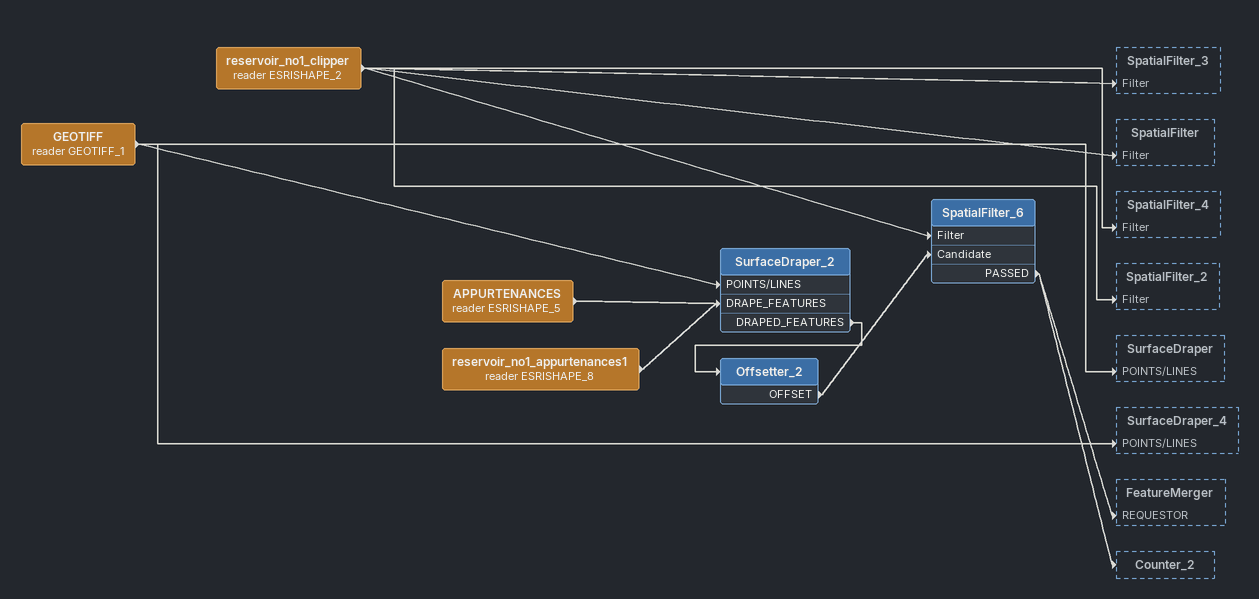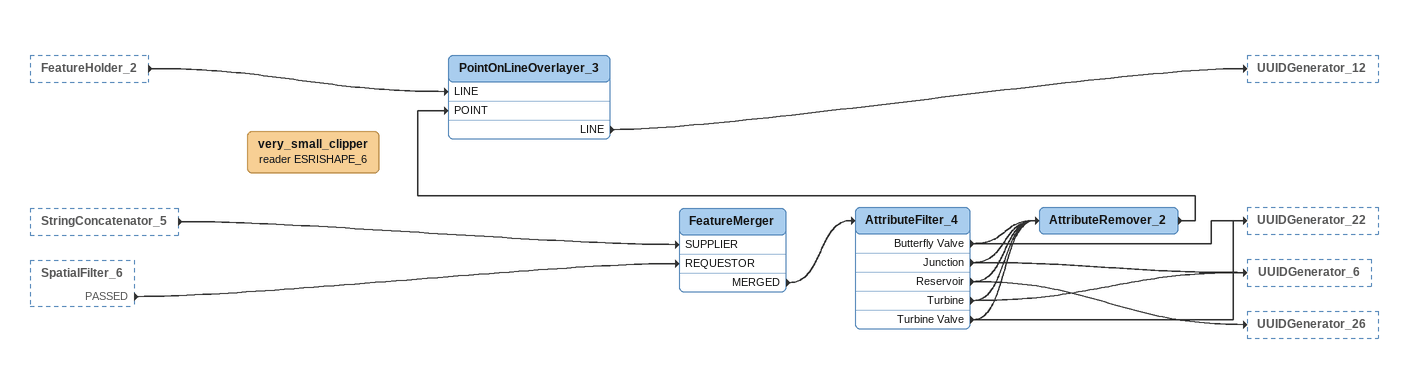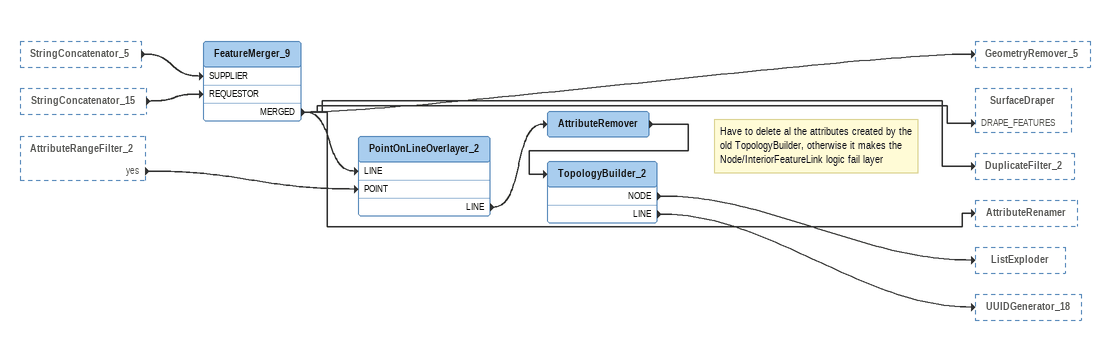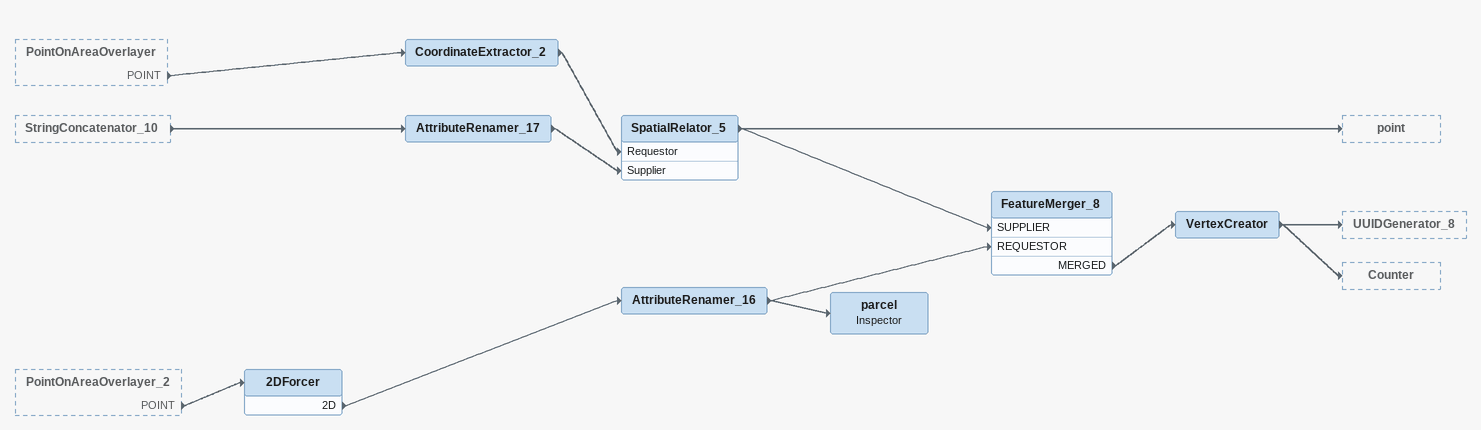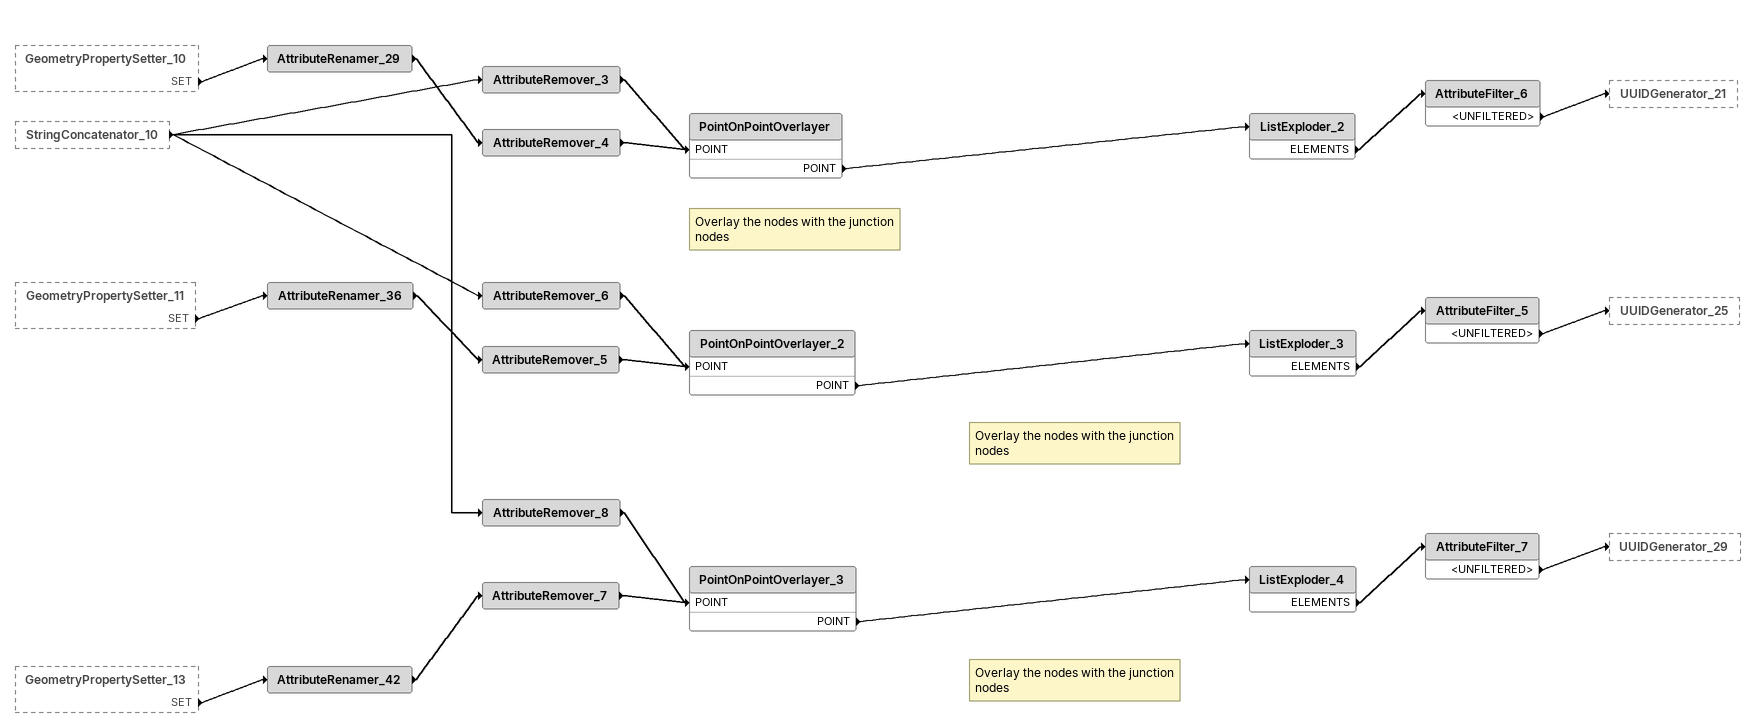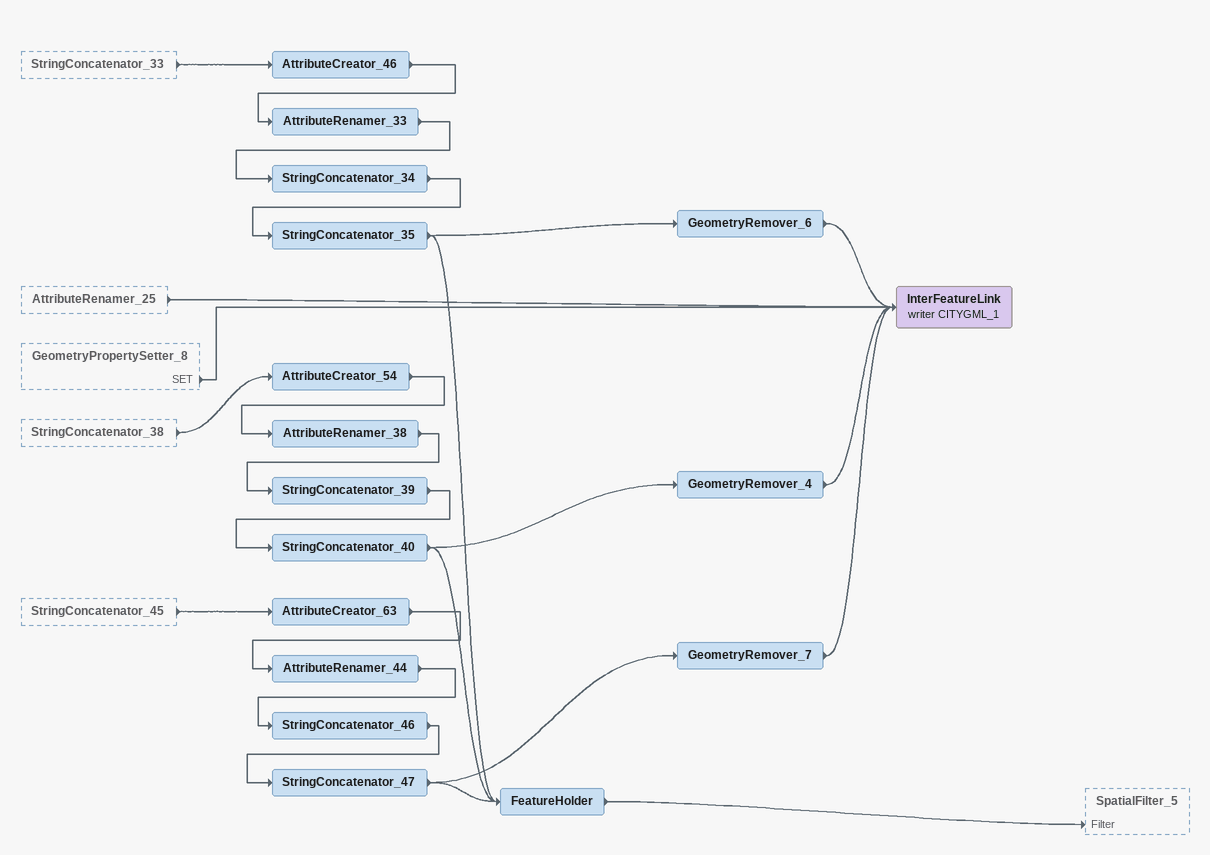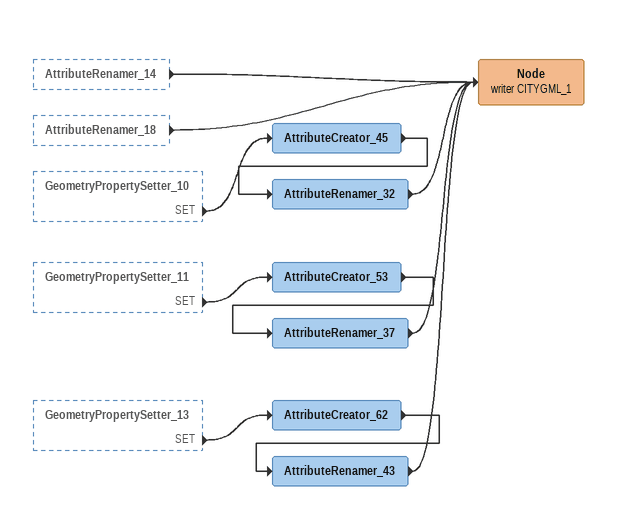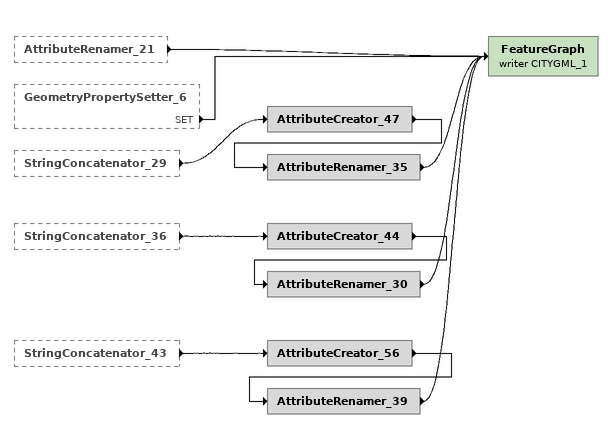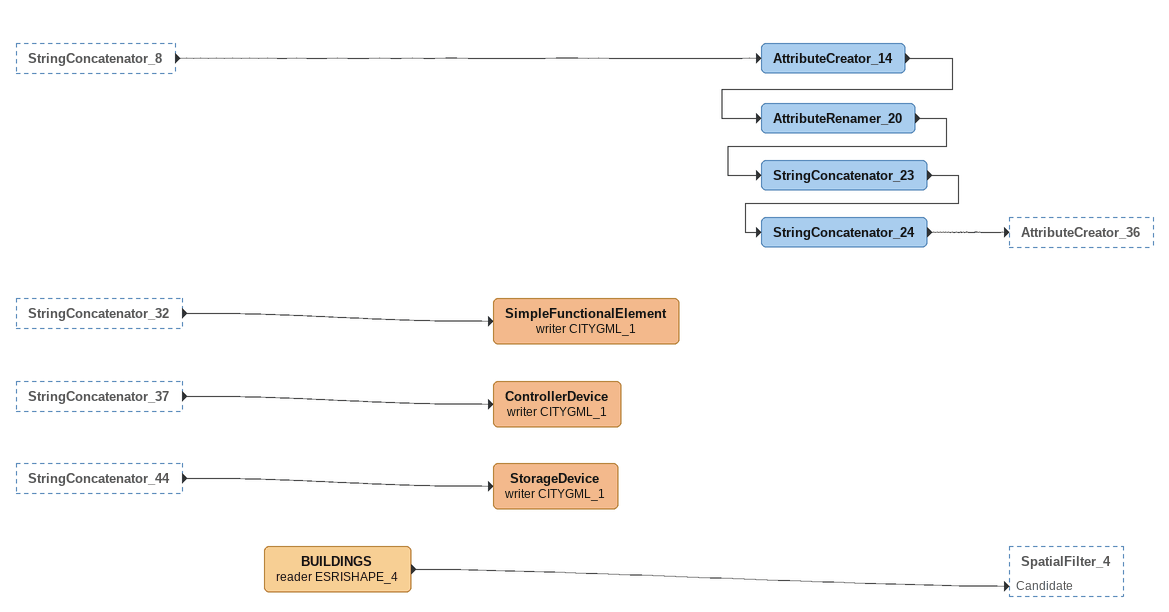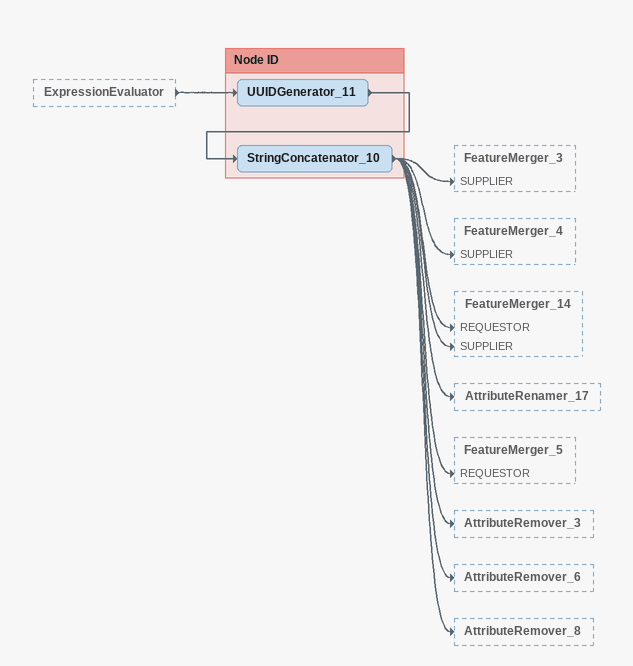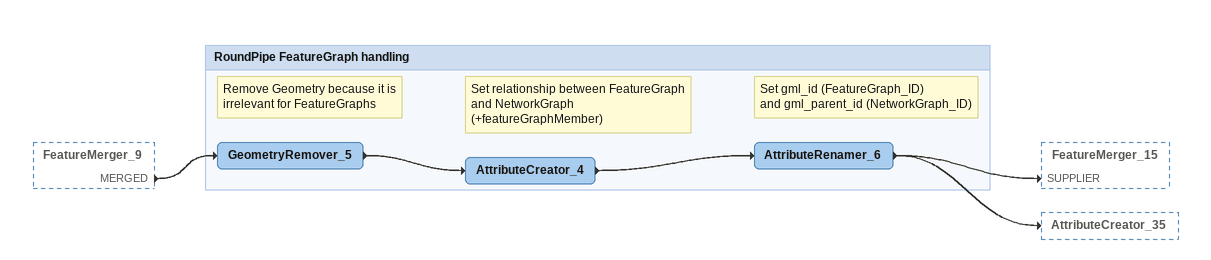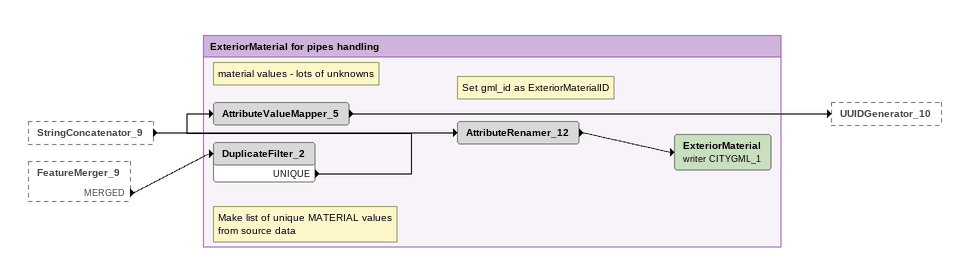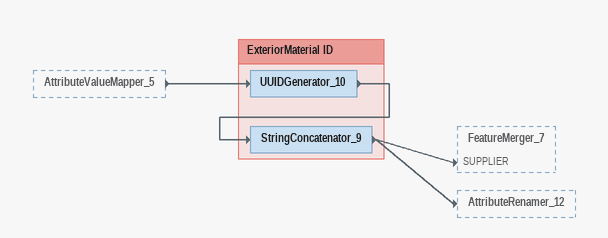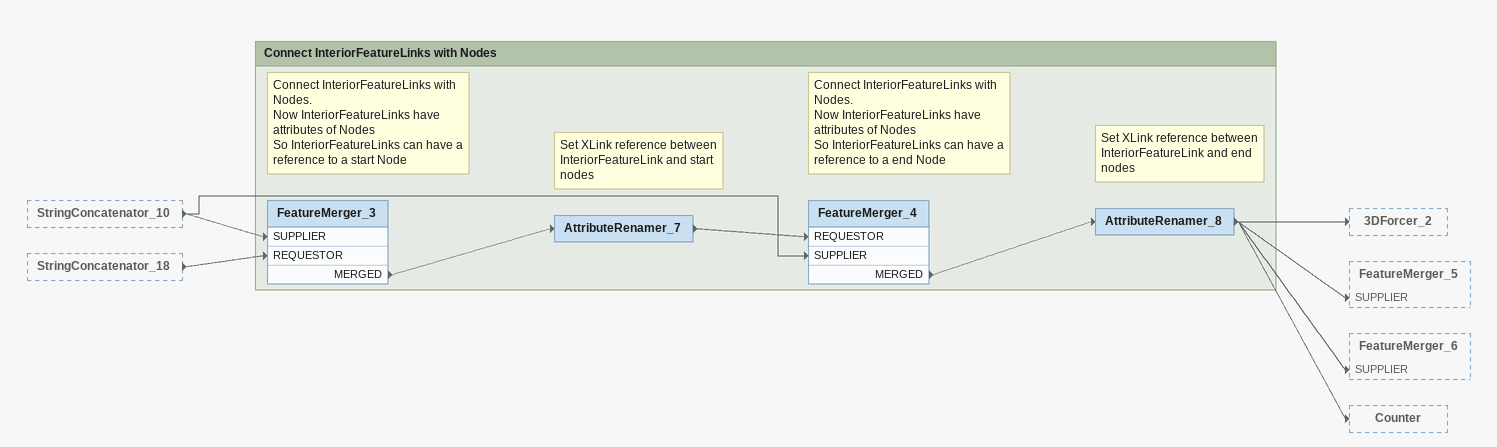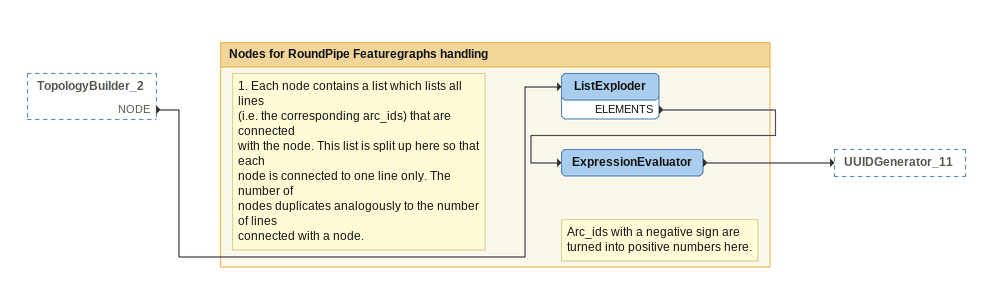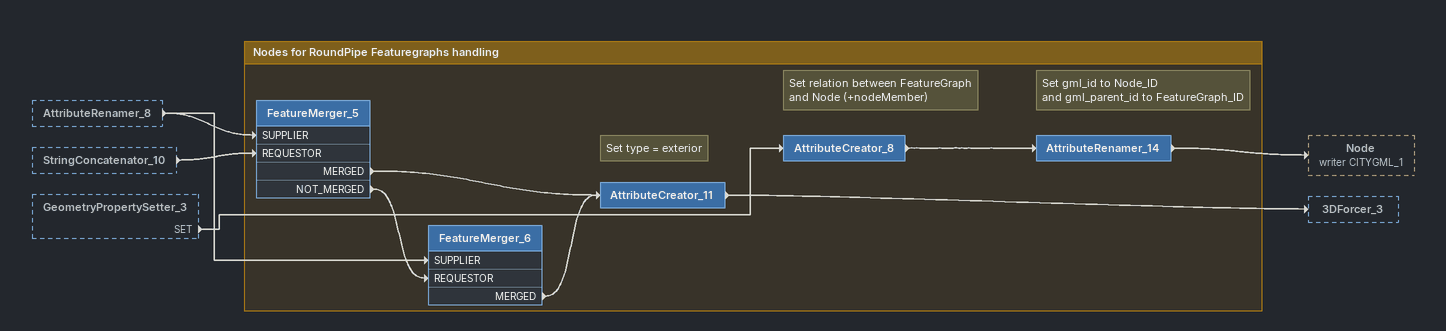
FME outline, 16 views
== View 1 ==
GEOTIFF (reader GEOTIFF_1)
    -> SurfaceDraper [POINTS/LINES]
    -> SurfaceDraper_4 [POINTS/LINES]
    -> SurfaceDraper_2 [POINTS/LINES]
reservoir_no1_clipper (reader ESRISHAPE_2)
    -> SpatialFilter_6 [Filter]
    -> SpatialFilter_3 [Filter]
    -> SpatialFilter [Filter]
    -> SpatialFilter_4 [Filter]
    -> SpatialFilter_2 [Filter]
APPURTENANCES (reader ESRISHAPE_5)
    -> SurfaceDraper_2 [DRAPE_FEATURES]
reservoir_no1_appurtenances1 (reader ESRISHAPE_8)
    -> SurfaceDraper_2 [DRAPE_FEATURES]
SurfaceDraper_2
    DRAPED_FEATURES -> Offsetter_2
Offsetter_2
    OFFSET -> SpatialFilter_6 [Candidate]
SpatialFilter_6
    PASSED -> FeatureMerger [REQUESTOR]
    PASSED -> Counter_2

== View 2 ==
FeatureHolder_2 [outside]
    -> PointOnLineOverlayer_3 [LINE]
StringConcatenator_5 [outside]
    -> FeatureMerger [SUPPLIER]
SpatialFilter_6 [outside]
    PASSED -> FeatureMerger [REQUESTOR]
very_small_clipper (reader ESRISHAPE_6)
FeatureMerger
    MERGED -> AttributeFilter_4
AttributeFilter_4
    Butterfly Valve -> UUIDGenerator_22
    Butterfly Valve -> AttributeRemover_2
    Junction -> AttributeRemover_2
    Junction -> UUIDGenerator_6
    Reservoir -> AttributeRemover_2
    Reservoir -> UUIDGenerator_26
    Turbine -> UUIDGenerator_6
    Turbine -> AttributeRemover_2
    Turbine Valve -> UUIDGenerator_22
    Turbine Valve -> AttributeRemover_2
AttributeRemover_2
    -> PointOnLineOverlayer_3 [POINT]
PointOnLineOverlayer_3
    LINE -> UUIDGenerator_12

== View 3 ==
StringConcatenator_5 [outside]
    -> FeatureMerger_9 [SUPPLIER]
StringConcatenator_15 [outside]
    -> FeatureMerger_9 [REQUESTOR]
AttributeRangeFilter_2 [outside]
    yes -> PointOnLineOverlayer_2 [POINT]
FeatureMerger_9
    MERGED -> GeometryRemover_5
    MERGED -> SurfaceDraper [DRAPE_FEATURES]
    MERGED -> DuplicateFilter_2
    MERGED -> AttributeRenamer
    MERGED -> PointOnLineOverlayer_2 [LINE]
PointOnLineOverlayer_2
    LINE -> AttributeRemover
Note: Have to delete al the attributes created by the / old TopologyBuilder, otherwise it makes the / Node/InteriorFeatureLink logic fail layer
AttributeRemover
    -> TopologyBuilder_2
TopologyBuilder_2
    NODE -> ListExploder
    LINE -> UUIDGenerator_18

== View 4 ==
PointOnAreaOverlayer [outside]
    POINT -> CoordinateExtractor_2
StringConcatenator_10 [outside]
    -> AttributeRenamer_17
PointOnAreaOverlayer_2 [outside]
    POINT -> 2DForcer
AttributeRenamer_17
    -> SpatialRelator_5 [Supplier]
CoordinateExtractor_2
    -> SpatialRelator_5 [Requestor]
SpatialRelator_5
    -> FeatureMerger_8 [SUPPLIER]
    -> point
2DForcer
    2D -> AttributeRenamer_16
AttributeRenamer_16
    -> FeatureMerger_8 [REQUESTOR]
    -> parcel
FeatureMerger_8
    MERGED -> VertexCreator
VertexCreator
    -> UUIDGenerator_8
    -> Counter
parcel: Inspector

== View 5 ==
GeometryPropertySetter_10 [outside]
    SET -> AttributeRenamer_29
StringConcatenator_10 [outside]
    -> AttributeRemover_3
    -> AttributeRemover_6
    -> AttributeRemover_8
GeometryPropertySetter_11 [outside]
    SET -> AttributeRenamer_36
GeometryPropertySetter_13 [outside]
    SET -> AttributeRenamer_42
AttributeRemover_3
    -> PointOnPointOverlayer [POINT]
AttributeRemover_6
    -> PointOnPointOverlayer_2 [POINT]
AttributeRemover_8
    -> PointOnPointOverlayer_3 [POINT]
AttributeRenamer_29
    -> AttributeRemover_4
AttributeRemover_4
    -> PointOnPointOverlayer [POINT]
Note: Overlay the nodes with the junction nodes
PointOnPointOverlayer
    POINT -> ListExploder_2
ListExploder_2
    ELEMENTS -> AttributeFilter_6
AttributeFilter_6
    <UNFILTERED> -> UUIDGenerator_21
AttributeRenamer_36
    -> AttributeRemover_5
AttributeRemover_5
    -> PointOnPointOverlayer_2 [POINT]
Note: Overlay the nodes with the junction nodes
PointOnPointOverlayer_2
    POINT -> ListExploder_3
ListExploder_3
    ELEMENTS -> AttributeFilter_5
AttributeFilter_5
    <UNFILTERED> -> UUIDGenerator_25
AttributeRenamer_42
    -> AttributeRemover_7
AttributeRemover_7
    -> PointOnPointOverlayer_3 [POINT]
Note: Overlay the nodes with the junction nodes
PointOnPointOverlayer_3
    POINT -> ListExploder_4
ListExploder_4
    ELEMENTS -> AttributeFilter_7
AttributeFilter_7
    <UNFILTERED> -> UUIDGenerator_29

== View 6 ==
StringConcatenator_33 [outside]
    -> AttributeCreator_46
AttributeRenamer_25 [outside]
    -> InterFeatureLink (writer CITYGML_1)
GeometryPropertySetter_8 [outside]
    SET -> InterFeatureLink (writer CITYGML_1)
StringConcatenator_38 [outside]
    -> AttributeCreator_54
StringConcatenator_45 [outside]
    -> AttributeCreator_63
AttributeCreator_46
    -> AttributeRenamer_33
AttributeRenamer_33
    -> StringConcatenator_34
StringConcatenator_34
    -> StringConcatenator_35
StringConcatenator_35
    -> GeometryRemover_6
    -> FeatureHolder
GeometryRemover_6
    -> InterFeatureLink (writer CITYGML_1)
AttributeCreator_54
    -> AttributeRenamer_38
AttributeRenamer_38
    -> StringConcatenator_39
StringConcatenator_39
    -> StringConcatenator_40
StringConcatenator_40
    -> GeometryRemover_4
    -> FeatureHolder
GeometryRemover_4
    -> InterFeatureLink (writer CITYGML_1)
AttributeCreator_63
    -> AttributeRenamer_44
AttributeRenamer_44
    -> StringConcatenator_46
StringConcatenator_46
    -> StringConcatenator_47
StringConcatenator_47
    -> FeatureHolder
    -> GeometryRemover_7
GeometryRemover_7
    -> InterFeatureLink (writer CITYGML_1)
FeatureHolder
    -> SpatialFilter_5 [Filter]
InterFeatureLink (writer CITYGML_1)

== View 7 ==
AttributeRenamer_14 [outside]
    -> Node (writer CITYGML_1)
AttributeRenamer_18 [outside]
    -> Node (writer CITYGML_1)
GeometryPropertySetter_10 [outside]
    SET -> AttributeCreator_45
GeometryPropertySetter_11 [outside]
    SET -> AttributeCreator_53
GeometryPropertySetter_13 [outside]
    SET -> AttributeCreator_62
AttributeCreator_45
    -> AttributeRenamer_32
AttributeRenamer_32
    -> Node (writer CITYGML_1)
AttributeCreator_53
    -> AttributeRenamer_37
AttributeRenamer_37
    -> Node (writer CITYGML_1)
AttributeCreator_62
    -> AttributeRenamer_43
AttributeRenamer_43
    -> Node (writer CITYGML_1)
Node (writer CITYGML_1)

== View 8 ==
AttributeRenamer_21 [outside]
    -> FeatureGraph (writer CITYGML_1)
GeometryPropertySetter_6 [outside]
    SET -> FeatureGraph (writer CITYGML_1)
StringConcatenator_29 [outside]
    -> AttributeCreator_47
StringConcatenator_36 [outside]
    -> AttributeCreator_44
StringConcatenator_43 [outside]
    -> AttributeCreator_56
AttributeCreator_47
    -> AttributeRenamer_35
AttributeRenamer_35
    -> FeatureGraph (writer CITYGML_1)
AttributeCreator_44
    -> AttributeRenamer_30
AttributeRenamer_30
    -> FeatureGraph (writer CITYGML_1)
AttributeCreator_56
    -> AttributeRenamer_39
AttributeRenamer_39
    -> FeatureGraph (writer CITYGML_1)
FeatureGraph (writer CITYGML_1)

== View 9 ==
StringConcatenator_8 [outside]
    -> AttributeCreator_14
StringConcatenator_32 [outside]
    -> SimpleFunctionalElement (writer CITYGML_1)
StringConcatenator_37 [outside]
    -> ControllerDevice (writer CITYGML_1)
StringConcatenator_44 [outside]
    -> StorageDevice (writer CITYGML_1)
SimpleFunctionalElement (writer CITYGML_1)
ControllerDevice (writer CITYGML_1)
StorageDevice (writer CITYGML_1)
BUILDINGS (reader ESRISHAPE_4)
    -> SpatialFilter_4 [Candidate]
AttributeCreator_14
    -> AttributeRenamer_20
AttributeRenamer_20
    -> StringConcatenator_23
StringConcatenator_23
    -> StringConcatenator_24
StringConcatenator_24
    -> AttributeCreator_36

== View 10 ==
ExpressionEvaluator [outside]
    -> UUIDGenerator_11

Bookmark: Node ID
UUIDGenerator_11
    -> StringConcatenator_10
StringConcatenator_10
    -> FeatureMerger_3 [SUPPLIER]
    -> FeatureMerger_4 [SUPPLIER]
    -> FeatureMerger_14 [REQUESTOR]
    -> FeatureMerger_14 [SUPPLIER]
    -> AttributeRenamer_17
    -> FeatureMerger_5 [REQUESTOR]
    -> AttributeRemover_3
    -> AttributeRemover_6
    -> AttributeRemover_8

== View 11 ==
FeatureMerger_9 [outside]
    MERGED -> GeometryRemover_5

Bookmark: RoundPipe FeatureGraph handling
Note: Remove Geometry because it is / irrelevant for FeatureGraphs
GeometryRemover_5
    -> AttributeCreator_4
Note: Set relationship between FeatureGraph / and NetworkGraph (+featureGraphMember)
AttributeCreator_4
    -> AttributeRenamer_6
Note: Set gml_id (FeatureGraph_ID) / and gml_parent_id (NetworkGraph_ID)
AttributeRenamer_6
    -> FeatureMerger_15 [SUPPLIER]
    -> AttributeCreator_35

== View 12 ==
StringConcatenator_9 [outside]
    -> AttributeRenamer_12
FeatureMerger_9 [outside]
    MERGED -> DuplicateFilter_2

Bookmark: ExteriorMaterial for pipes handling
Note: Make list of unique MATERIAL values / from source data
DuplicateFilter_2
    UNIQUE -> AttributeValueMapper_5
Note: material values - lots of unknowns
AttributeValueMapper_5
    -> UUIDGenerator_10
Note: Set gml_id as ExteriorMaterialID
AttributeRenamer_12
    -> ExteriorMaterial (writer CITYGML_1)
ExteriorMaterial (writer CITYGML_1)

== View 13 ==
AttributeValueMapper_5 [outside]
    -> UUIDGenerator_10

Bookmark: ExteriorMaterial ID
UUIDGenerator_10
    -> StringConcatenator_9
StringConcatenator_9
    -> FeatureMerger_7 [SUPPLIER]
    -> AttributeRenamer_12

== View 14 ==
StringConcatenator_10 [outside]
    -> FeatureMerger_3 [SUPPLIER]
    -> FeatureMerger_4 [SUPPLIER]
StringConcatenator_18 [outside]
    -> FeatureMerger_3 [REQUESTOR]

Bookmark: Connect InteriorFeatureLinks with Nodes
Note: Connect InteriorFeatureLinks with Nodes. / Now InteriorFeatureLinks have attributes of Nodes / So InteriorFeatureLinks can have a reference to a start Node
FeatureMerger_3
    MERGED -> AttributeRenamer_7
Note: Set XLink reference between / InteriorFeatureLink and start / nodes
AttributeRenamer_7
    -> FeatureMerger_4 [REQUESTOR]
Note: Connect InteriorFeatureLinks with Nodes. / Now InteriorFeatureLinks have attributes of Nodes / So InteriorFeatureLinks can have a reference to a end Node
FeatureMerger_4
    MERGED -> AttributeRenamer_8
Note: Set XLink reference between / InteriorFeatureLink and end / nodes
AttributeRenamer_8
    -> 3DForcer_2
    -> FeatureMerger_5 [SUPPLIER]
    -> FeatureMerger_6 [SUPPLIER]
    -> Counter

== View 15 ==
TopologyBuilder_2 [outside]
    NODE -> ListExploder

Bookmark: Nodes for RoundPipe Featuregraphs handling
Note: 1. Each node contains a list which lists all lines / (i.e. the corresponding arc_ids) that are connected / with the node. This list is split up here so that each / node is connected to one line only. The number of / nodes duplicates analogously to the number of lines / connected with a node.
ListExploder
    ELEMENTS -> ExpressionEvaluator
Note: Arc_ids with a negative sign are / turned into positive numbers here.
ExpressionEvaluator
    -> UUIDGenerator_11

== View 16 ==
AttributeRenamer_8 [outside]
    -> FeatureMerger_5 [SUPPLIER]
    -> FeatureMerger_6 [SUPPLIER]
StringConcatenator_10 [outside]
    -> FeatureMerger_5 [REQUESTOR]
GeometryPropertySetter_3 [outside]
    SET -> AttributeCreator_8

Bookmark: Nodes for RoundPipe Featuregraphs handling
FeatureMerger_5
    MERGED -> AttributeCreator_11
    NOT_MERGED -> FeatureMerger_6 [REQUESTOR]
FeatureMerger_6
    MERGED -> AttributeCreator_11
Note: Set type = exterior
AttributeCreator_11
    -> 3DForcer_3
Note: Set relation between FeatureGraph / and Node (+nodeMember)
AttributeCreator_8
    -> AttributeRenamer_14
Note: Set gml_id to Node_ID / and gml_parent_id to FeatureGraph_ID
AttributeRenamer_14
    -> Node (writer CITYGML_1)
